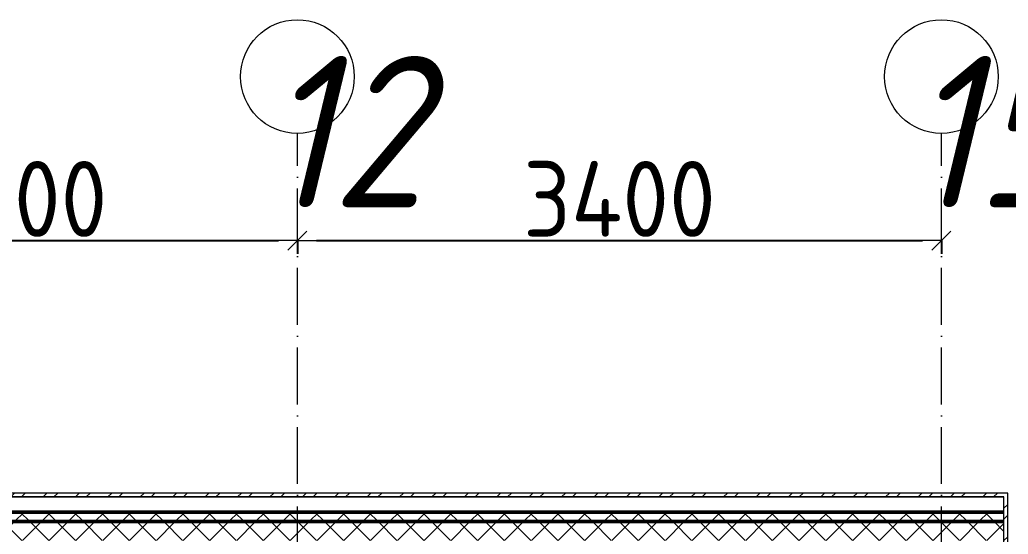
# Model space of a CAD drawing. Header units: millimetres. Extents: x -356862 to 418287, y 0 to 839748.
# Drawn here: x 161013 to 166232, y 506780 to 509497 of the extents above; entities that cross this region are included whole.
import ezdxf

# ---------------------------------------------------------------- set-up
doc = ezdxf.new("R2010")
doc.units = ezdxf.units.MM
doc.linetypes.add('50_200_ШТРИХ_1Т_ш5_п1_п1_', pattern=[700, 500, -100, 0, -100])
for name, color, linetype, lineweight in [('A-____-____-DIMS', 7, 'Continuous', 9), ('A-WALL-____-MCUT-2', 7, 'Continuous', 50), ('A-WALL-____-MCUT-3', 7, 'Continuous', 9), ('A-WALL-____-PATT-1', 7, 'Continuous', 9), ('A-WALL-FNSH-MCUT-1', 7, 'Continuous', 9), ('S-GRID-____-IDEN', 7, 'Continuous', 9), ('S-GRID-____-OTLN-1', 7, '50_200_ШТРИХ_1Т_ш5_п1_п1_', 9)]:
    doc.layers.add(name, color=color, linetype=linetype, lineweight=lineweight)
doc.styles.add('ISOCPEUR_I', font='isocpeui.ttf', dxfattribs={"width": 0.9, "height": 2.5})
doc.styles.add('СПДС', font='isocpeur.ttf', dxfattribs={"width": 0.9})
doc.dimstyles.new('Размера А3', dxfattribs={"dimtxt": 200, "dimasz": 100, "dimexe": 70, "dimexo": 100, "dimgap": 20, "dimtad": 1, "dimdec": 0, "dimrnd": 10, "dimzin": 0, "dimdsep": 46, "dimtxsty": 'СПДС', "dimblk": 'ARROWHEAD_6', "dimcen": 1, "dimclrd": 256, "dimclre": 256, "dimclrt": 256, "dimazin": 0, "dimtfac": 1, "dimtdec": 0, "dimtmove": 2, "dimatfit": 3, "dimfxl": 1, "dimtolj": 1, "dimtzin": 0, "dimarcsym": 0})
pattern_1 = [(45, (142429.06, 459015.94), (-85.53659, 85.53659), []), (45, (142486.08, 459015.94), (-85.53659, 85.53659), [])]
pattern_2 = [(45, (142429.06, 459015.94), (-70.71068, 70.71068), []), (135, (142429.06, 459015.94), (-70.71068, -70.71068), [])]

# ---------------------------------------------------------------- blocks, each defined once
blk = doc.blocks.new('Ось сетки - Круг_Ø6_00__ISO-2_5_0_9K_-25732049-АР1_План отверстий 3 этажа в осях 1-64_А-ГГ')
at = {"layer": 'S-GRID-____-IDEN'}
blk.add_circle((0, 0), 3, dxfattribs=at)
blk = doc.blocks.new('ARROWHEAD_6')
at = {"color": 0, "linetype": 'Continuous'}
for p, q in [((0, 0), (-1, 0)), ((-0.5, -0.5), (0.5, 0.5))]:
    blk.add_line(p, q, dxfattribs=at)
blk = doc.blocks.new('*D2590')
at = {"layer": 'A-____-____-DIMS', "lineweight": -2, "transparency": 16777216}
for p, q in [((159479.1, 508336.8), (159479.1, 508260.7)), ((159579.1, 508330.7), (162379.1, 508330.7)), ((162479.1, 508336.8), (162479.1, 508260.7))]:
    blk.add_line(p, q, dxfattribs=at)
at = {"layer": 'Defpoints', "color": 0, "transparency": 16777216}
for p in [(159479.1, 508436.8), (162479.1, 508436.8), (162479.1, 508330.7)]:
    blk.add_point(p, dxfattribs=at)
at = {"layer": 'A-____-____-DIMS', "lineweight": -2, "transparency": 16777216, "xscale": 100, "yscale": 100, "zscale": 100, "rotation": 180}
blk.add_blockref('ARROWHEAD_6', (159479.1, 508330.7), dxfattribs=at)
at = {"layer": 'A-____-____-DIMS', "lineweight": -2, "transparency": 16777216, "xscale": 100, "yscale": 100, "zscale": 100}
blk.add_blockref('ARROWHEAD_6', (162479.1, 508330.7), dxfattribs=at)
at = {"layer": 'A-____-____-DIMS', "transparency": 16777216, "insert": (160979.1, 508550.7), "char_height": 400, "attachment_point": 5, "style": 'СПДС'}
blk.add_mtext('\\A1;3000', dxfattribs=at)
blk = doc.blocks.new('*D2591')
at = {"layer": 'A-____-____-DIMS', "lineweight": -2, "transparency": 16777216}
for p, q in [((162479.1, 508336.8), (162479.1, 508260.7)), ((162579.1, 508330.7), (165779.1, 508330.7)), ((165879.1, 508336.8), (165879.1, 508260.7))]:
    blk.add_line(p, q, dxfattribs=at)
at = {"layer": 'Defpoints', "color": 0, "transparency": 16777216}
for p in [(162479.1, 508436.8), (165879.1, 508436.8), (165879.1, 508330.7)]:
    blk.add_point(p, dxfattribs=at)
at = {"layer": 'A-____-____-DIMS', "lineweight": -2, "transparency": 16777216, "xscale": 100, "yscale": 100, "zscale": 100, "rotation": 180}
blk.add_blockref('ARROWHEAD_6', (162479.1, 508330.7), dxfattribs=at)
at = {"layer": 'A-____-____-DIMS', "lineweight": -2, "transparency": 16777216, "xscale": 100, "yscale": 100, "zscale": 100}
blk.add_blockref('ARROWHEAD_6', (165879.1, 508330.7), dxfattribs=at)
at = {"layer": 'A-____-____-DIMS', "transparency": 16777216, "insert": (164179.1, 508550.7), "char_height": 400, "attachment_point": 5, "style": 'СПДС'}
blk.add_mtext('\\A1;3400', dxfattribs=at)

msp = doc.modelspace()

# ---------------------------------------------------------------- hatches: boundary and pattern name
at = {"layer": 'A-WALL-____-PATT-1'}
h = msp.add_hatch(dxfattribs=at)
h.set_pattern_fill('FP_3', color=256, style=0, pattern_type=2)
h.set_pattern_definition(pattern_1)
h.paths.add_polyline_path([(166209.0567, 506976.983), (166209.0567, 506996.983), (158029.0567, 506996.983), (158029.0567, 506976.983), (163624.9513, 506976.983)], flags=0)
h.paths.add_polyline_path([(157029.0567, 506976.983), (157029.0567, 506996.983), (155829.0567, 506996.983), (155829.0567, 506976.983), (156555.0941, 506976.983)], flags=0)
h.paths.add_polyline_path([(154029.0567, 506976.983), (154029.0567, 506996.983), (149829.0567, 506996.983), (149829.0567, 506976.983), (153020.1656, 506976.983)], flags=0)
h.paths.add_polyline_path([(148029.0567, 506976.983), (148029.0567, 506996.983), (139749.0567, 506996.983), (139749.0567, 506976.983), (147717.7727, 506976.983)], flags=0)
h = msp.add_hatch(dxfattribs=at)
h.set_pattern_fill('FP_3', color=256, style=0, pattern_type=2)
h.set_pattern_definition(pattern_1)
h.paths.add_polyline_path([(166229.0567, 500566.983), (166229.0567, 500796.983), (166209.0567, 500796.983), (166209.0567, 500566.983)], flags=0)
h.paths.add_polyline_path([(166229.0567, 502596.983), (166229.0567, 506996.983), (166209.0567, 506996.983), (166209.0567, 502596.983)], flags=0)
h = msp.add_hatch(dxfattribs=at)
h.set_pattern_fill('FP_1', color=256, style=0, pattern_type=2)
h.set_pattern_definition(pattern_2)
h.paths.add_polyline_path([(166209.0567, 506846.983), (166209.0567, 506896.983), (158029.0567, 506896.983), (158029.0567, 506846.983), (163624.9513, 506846.983)], flags=0)
h.paths.add_polyline_path([(157029.0567, 506846.983), (157029.0567, 506896.983), (155829.0567, 506896.983), (155829.0567, 506846.983), (156555.0941, 506846.983)], flags=0)
h.paths.add_polyline_path([(154029.0567, 506846.983), (154029.0567, 506896.983), (149829.0567, 506896.983), (149829.0567, 506846.983), (153020.1656, 506846.983)], flags=0)
h.paths.add_polyline_path([(147717.7727, 506846.983), (148029.0567, 506846.983), (148029.0567, 506896.983), (139879.0567, 506896.983), (139879.0567, 506846.983), (145950.3084, 506846.983)], flags=0)
h = msp.add_hatch(dxfattribs=at)
h.set_pattern_fill('FP_1', color=256, style=0, pattern_type=2)
h.set_pattern_definition(pattern_2)
h.paths.add_polyline_path([(166129.0567, 506746.983), (166209.0567, 506746.983), (166209.0567, 506846.983), (158029.0567, 506846.983), (158029.0567, 506746.983), (166079.0567, 506746.983)], flags=0)
h.paths.add_polyline_path([(157029.0567, 506746.983), (157029.0567, 506846.983), (155829.0567, 506846.983), (155829.0567, 506752.983), (155904.0567, 506752.983), (155904.0567, 506746.983), (156555.0941, 506746.983)], flags=0)
h.paths.add_polyline_path([(153954.0567, 506746.983), (153954.0567, 506752.983), (154029.0567, 506752.983), (154029.0567, 506846.983), (149829.0567, 506846.983), (149829.0567, 506752.983), (149904.0567, 506752.983), (149904.0567, 506746.983), (153020.1656, 506746.983)], flags=0)
h.paths.add_polyline_path([(148029.0567, 506746.983), (148029.0567, 506846.983), (139979.0567, 506846.983), (139979.0567, 506746.983), (147717.7727, 506746.983)], flags=0)

# ---------------------------------------------------------------- linework, layer by layer
at = {"layer": 'A-WALL-____-MCUT-2'}
for p, q in [((166209.0567, 506896.983), (158029.0567, 506896.983)), ((166209.0567, 506846.983), (158029.0567, 506846.983))]:
    msp.add_line(p, q, dxfattribs=at)
at = {"layer": 'A-WALL-____-MCUT-3'}
for p, q in [((166209.0567, 506976.983), (158029.0567, 506976.983)), ((166209.0567, 502596.983), (166209.0567, 506976.983))]:
    msp.add_line(p, q, dxfattribs=at)
at = {"layer": 'A-WALL-FNSH-MCUT-1'}
for p, q in [((166229.0567, 506996.983), (158029.0567, 506996.983)), ((158029.0567, 506976.983), (166209.0567, 506976.983)), ((166209.0567, 506976.983), (166209.0567, 506976.983)), ((166229.0567, 502596.983), (166229.0567, 506996.983))]:
    msp.add_line(p, q, dxfattribs=at)
at = {"layer": 'S-GRID-____-OTLN-1', "color": 251, "ltscale": 0.6, "true_color": 0x636466}
for p, q in [((162479.0567, 454533.3346), (162479.0567, 508896.9006)), ((165879.0567, 454533.3346), (165879.0567, 508896.9006))]:
    msp.add_line(p, q, dxfattribs=at)

# ---------------------------------------------------------------- block references
at = {"layer": 'S-GRID-____-IDEN', "xscale": 99.99999999999993, "yscale": 99.99999999999993, "zscale": 99.99999999999993}
for p in [(162479.0567, 509196.9006), (165879.0567, 509196.9006)]:
    msp.add_blockref('Ось сетки - Круг_Ø6_00__ISO-2_5_0_9K_-25732049-АР1_План отверстий 3 этажа в осях 1-64_А-ГГ', p, dxfattribs=at)

# ---------------------------------------------------------------- texts
at = {"layer": 'S-GRID-____-IDEN', "char_height": 800, "width": 346.329, "attachment_point": 1, "style": 'ISOCPEUR_I'}
for s, insert in [('12', (162297.9784, 509305.6752)), ('15', (165697.9784, 509305.6752))]:
    msp.add_mtext(s, dxfattribs=dict(at, insert=insert))

# ---------------------------------------------------------------- dimensions: what is measured, and where the dimension line sits
at = {"layer": 'A-____-____-DIMS'}
for base, p1, p2, picture, middle in [((162479.0567, 508330.7253), (159479.0567, 508436.7913), (162479.0567, 508436.7913), '*D2590', (160979.0567, 508550.7253)), ((165879.0567, 508330.7253), (162479.0567, 508436.7913), (165879.0567, 508436.7913), '*D2591', (164179.0567, 508550.7253))]:
    dim = msp.add_linear_dim(base=base, p1=p1, p2=p2, dimstyle='Размера А3', override={"dimtxt": 400}, dxfattribs=at)
    dim.commit()
    dim.dimension.update_dxf_attribs({"geometry": picture, "text_midpoint": middle})

doc.saveas('drawing.dxf')
